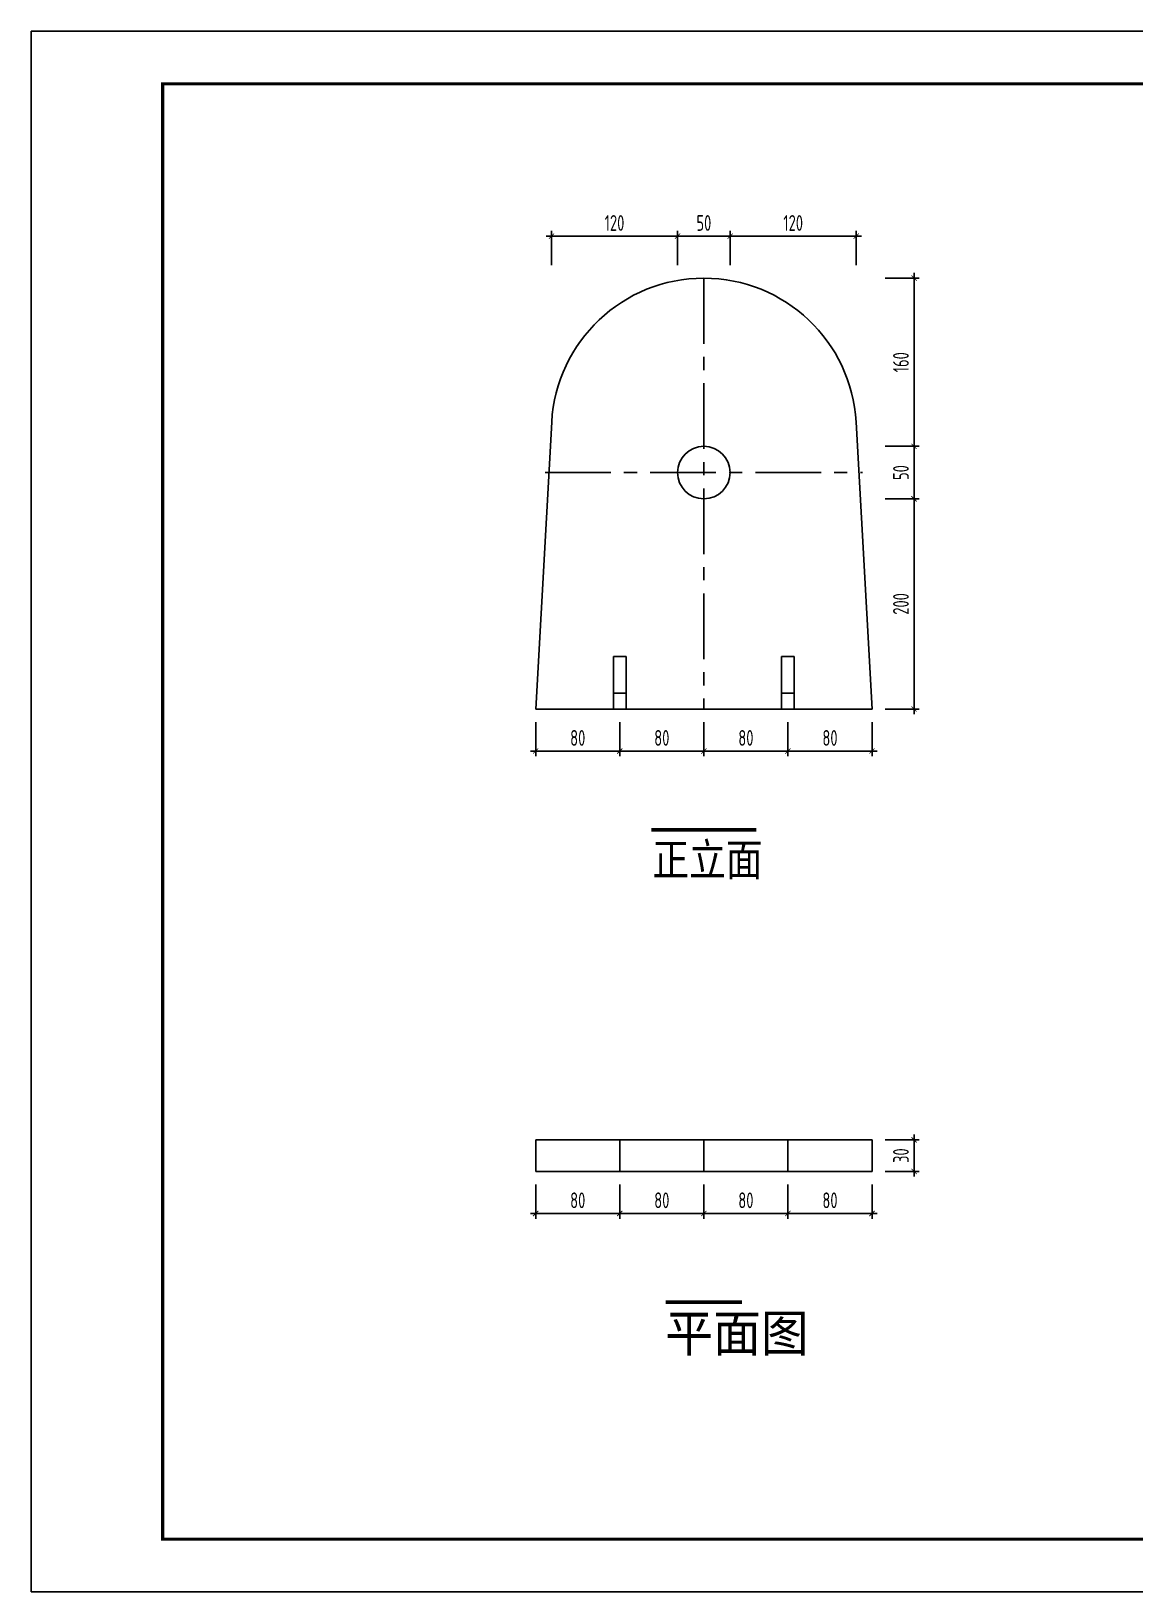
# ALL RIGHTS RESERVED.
# Model space of a CAD drawing. Extents: x -116116 to 163606, y 26244 to 140307.
# Drawn here: x -116116 to -95116, y 26244 to 55944 of the extents above; entities that cross this region are included whole.
import ezdxf
from ezdxf.enums import TextEntityAlignment as Align

# ---------------------------------------------------------------- set-up
doc = ezdxf.new("R2010")
doc.units = 0
doc.header["$LTSCALE"] = 1000
doc.linetypes.add('CENTER', pattern=[2, 1.25, -0.25, 0.25, -0.25])
doc.layers.get('0').update_dxf_attribs({"linetype": 'CONTINUOUS'})
doc.layers.get('Defpoints').update_dxf_attribs({"linetype": 'CONTINUOUS'})
doc.layers.add('1粗实线', color=1, linetype='CONTINUOUS', lineweight=30)
doc.layers.add('HFZT', color=5, linetype='CONTINUOUS', lineweight=15)
doc.styles.add('TSSD_Dimension', font='tssdeng.shx', dxfattribs={"width": 0.7, "bigfont": 'hztxt.shx'})
doc.styles.add('TSSD_NORM', font='tssdeng.shx', dxfattribs={"width": 0.7, "bigfont": 'hztxt.shx'})
doc.dimstyles.new('TSSD_100_100', dxfattribs={"dimtxt": 300, "dimasz": 100, "dimexe": 100, "dimexo": 250, "dimgap": 100, "dimtad": 1, "dimdec": 0, "dimzin": 0, "dimdsep": 46, "dimtxsty": 'TSSD_Dimension', "dimblk": 'ARCHTICK', "dimblk1": 'ARCHTICK', "dimblk2": 'ARCHTICK', "dimcen": 0, "dimdle": 100, "dimclrt": 7, "dimadec": 0, "dimazin": 0, "dimtfac": 1, "dimtdec": 0, "dimtix": 1, "dimtmove": 2, "dimatfit": 3, "dimfxl": 1, "dimtolj": 1, "dimtzin": 0, "dimarcsym": 0})

# ---------------------------------------------------------------- blocks, each defined once
blk = doc.blocks.new('DETK')
at = {"color": 7, "linetype": 'Continuous'}
blk.add_lwpolyline([(0, 0), (0, 29700), (42000, 29700), (42000, 0), (0, 0)], dxfattribs=at)
at = {"layer": '1粗实线', "color": 7, "linetype": 'Continuous', "const_width": 60}
blk.add_lwpolyline([(2500, 1000), (2500, 28700), (41000, 28700), (41000, 1000), (2500, 1000)], dxfattribs=at)
at = {"layer": 'HFZT', "color": 2, "style": 'TSSD_NORM', "width": 0.7}
for tag, height, p in [('比例尺', 250, (40275, 3100)), ('图号', 250, (37501, 1700)), ('日期', 250, (40275, 1700)), ('图名', 400, (31926, 1425))]:
    blk.add_attdef(tag, text='', height=height, dxfattribs=at).set_placement(p, align=Align.MIDDLE)
blk = doc.blocks.new('_ArchTick')
at = {"color": 0, "linetype": 'ByBlock', "const_width": 0.15}
blk.add_lwpolyline([(-0.5, -0.5), (0.5, 0.5)], dxfattribs=at)
blk = doc.blocks.new('*D417')
at = {"color": 0, "lineweight": -2, "transparency": 16777216}
for p, q in [((-106516, 42794), (-106516, 42144)), ((-104916, 42794), (-104916, 42144)), ((-106616, 42244), (-104816, 42244))]:
    blk.add_line(p, q, dxfattribs=at)
at = {"layer": 'Defpoints', "color": 0, "transparency": 16777216}
for p in [(-106516, 43044), (-104916, 43044), (-104916, 42244)]:
    blk.add_point(p, dxfattribs=at)
at = {"color": 0, "lineweight": -2, "transparency": 16777216, "xscale": 100, "yscale": 100, "zscale": 100, "rotation": 180}
blk.add_blockref('_ArchTick', (-106516, 42244), dxfattribs=at)
at = {"color": 0, "lineweight": -2, "transparency": 16777216, "xscale": 100, "yscale": 100, "zscale": 100}
blk.add_blockref('_ArchTick', (-104916, 42244), dxfattribs=at)
at = {"color": 7, "transparency": 16777216, "insert": (-105716, 42494), "char_height": 300, "attachment_point": 5, "style": 'TSSD_Dimension'}
blk.add_mtext('\\A1;80', dxfattribs=at)
blk = doc.blocks.new('*D418')
at = {"color": 0, "lineweight": -2, "transparency": 16777216}
for p, q in [((-104916, 42794), (-104916, 42144)), ((-103316, 42794), (-103316, 42144)), ((-105016, 42244), (-103216, 42244))]:
    blk.add_line(p, q, dxfattribs=at)
at = {"layer": 'Defpoints', "color": 0, "transparency": 16777216}
for p in [(-104916, 43044), (-103316, 43044), (-103316, 42244)]:
    blk.add_point(p, dxfattribs=at)
at = {"color": 0, "lineweight": -2, "transparency": 16777216, "xscale": 100, "yscale": 100, "zscale": 100, "rotation": 180}
blk.add_blockref('_ArchTick', (-104916, 42244), dxfattribs=at)
at = {"color": 0, "lineweight": -2, "transparency": 16777216, "xscale": 100, "yscale": 100, "zscale": 100}
blk.add_blockref('_ArchTick', (-103316, 42244), dxfattribs=at)
at = {"color": 7, "transparency": 16777216, "insert": (-104116, 42494), "char_height": 300, "attachment_point": 5, "style": 'TSSD_Dimension'}
blk.add_mtext('\\A1;80', dxfattribs=at)
blk = doc.blocks.new('*D419')
at = {"color": 0, "lineweight": -2, "transparency": 16777216}
for p, q in [((-103316, 42794), (-103316, 42144)), ((-101716, 42794), (-101716, 42144)), ((-103416, 42244), (-101616, 42244))]:
    blk.add_line(p, q, dxfattribs=at)
at = {"layer": 'Defpoints', "color": 0, "transparency": 16777216}
for p in [(-103316, 43044), (-101716, 43044), (-101716, 42244)]:
    blk.add_point(p, dxfattribs=at)
at = {"color": 0, "lineweight": -2, "transparency": 16777216, "xscale": 100, "yscale": 100, "zscale": 100, "rotation": 180}
blk.add_blockref('_ArchTick', (-103316, 42244), dxfattribs=at)
at = {"color": 0, "lineweight": -2, "transparency": 16777216, "xscale": 100, "yscale": 100, "zscale": 100}
blk.add_blockref('_ArchTick', (-101716, 42244), dxfattribs=at)
at = {"color": 7, "transparency": 16777216, "insert": (-102516, 42494), "char_height": 300, "attachment_point": 5, "style": 'TSSD_Dimension'}
blk.add_mtext('\\A1;80', dxfattribs=at)
blk = doc.blocks.new('*D420')
at = {"color": 0, "lineweight": -2, "transparency": 16777216}
for p, q in [((-101716, 42794), (-101716, 42144)), ((-100116, 42794), (-100116, 42144)), ((-101816, 42244), (-100016, 42244))]:
    blk.add_line(p, q, dxfattribs=at)
at = {"layer": 'Defpoints', "color": 0, "transparency": 16777216}
for p in [(-101716, 43044), (-100116, 43044), (-100116, 42244)]:
    blk.add_point(p, dxfattribs=at)
at = {"color": 0, "lineweight": -2, "transparency": 16777216, "xscale": 100, "yscale": 100, "zscale": 100, "rotation": 180}
blk.add_blockref('_ArchTick', (-101716, 42244), dxfattribs=at)
at = {"color": 0, "lineweight": -2, "transparency": 16777216, "xscale": 100, "yscale": 100, "zscale": 100}
blk.add_blockref('_ArchTick', (-100116, 42244), dxfattribs=at)
at = {"color": 7, "transparency": 16777216, "insert": (-100916, 42494), "char_height": 300, "attachment_point": 5, "style": 'TSSD_Dimension'}
blk.add_mtext('\\A1;80', dxfattribs=at)
blk = doc.blocks.new('*D421')
at = {"color": 0, "lineweight": -2, "transparency": 16777216}
for p, q in [((-99866, 47044), (-99216, 47044)), ((-99316, 42944), (-99316, 47144)), ((-99866, 43044), (-99216, 43044))]:
    blk.add_line(p, q, dxfattribs=at)
at = {"layer": 'Defpoints', "color": 0, "transparency": 16777216}
for p in [(-100116, 47044), (-99316, 47044), (-100116, 43044)]:
    blk.add_point(p, dxfattribs=at)
at = {"color": 0, "lineweight": -2, "transparency": 16777216, "xscale": 100, "yscale": 100, "zscale": 100}
for p, rotation in [((-99316, 47044), 90), ((-99316, 43044), 270)]:
    blk.add_blockref('_ArchTick', p, dxfattribs=dict(at, rotation=rotation))
at = {"color": 7, "transparency": 16777216, "insert": (-99566, 45044), "char_height": 300, "attachment_point": 5, "rotation": 90, "style": 'TSSD_Dimension'}
blk.add_mtext('\\A1;200', dxfattribs=at)
blk = doc.blocks.new('*D422')
at = {"color": 0, "lineweight": -2, "transparency": 16777216}
for p, q in [((-99316, 46944), (-99316, 48144)), ((-99866, 48044), (-99216, 48044)), ((-99866, 47044), (-99216, 47044))]:
    blk.add_line(p, q, dxfattribs=at)
at = {"layer": 'Defpoints', "color": 0, "transparency": 16777216}
for p in [(-100116, 48044), (-99316, 48044), (-100116, 47044)]:
    blk.add_point(p, dxfattribs=at)
at = {"color": 0, "lineweight": -2, "transparency": 16777216, "xscale": 100, "yscale": 100, "zscale": 100}
for p, rotation in [((-99316, 48044), 90), ((-99316, 47044), 270)]:
    blk.add_blockref('_ArchTick', p, dxfattribs=dict(at, rotation=rotation))
at = {"color": 7, "transparency": 16777216, "insert": (-99566, 47544), "char_height": 300, "attachment_point": 5, "rotation": 90, "style": 'TSSD_Dimension'}
blk.add_mtext('\\A1;50', dxfattribs=at)
blk = doc.blocks.new('*D423')
at = {"color": 0, "lineweight": -2, "transparency": 16777216}
for p, q in [((-99866, 51244), (-99216, 51244)), ((-99316, 47944), (-99316, 51344)), ((-99866, 48044), (-99216, 48044))]:
    blk.add_line(p, q, dxfattribs=at)
at = {"layer": 'Defpoints', "color": 0, "transparency": 16777216}
for p in [(-100116, 51244), (-99316, 51244), (-100116, 48044)]:
    blk.add_point(p, dxfattribs=at)
at = {"color": 0, "lineweight": -2, "transparency": 16777216, "xscale": 100, "yscale": 100, "zscale": 100}
for p, rotation in [((-99316, 51244), 90), ((-99316, 48044), 270)]:
    blk.add_blockref('_ArchTick', p, dxfattribs=dict(at, rotation=rotation))
at = {"color": 7, "transparency": 16777216, "insert": (-99566, 49644), "char_height": 300, "attachment_point": 5, "rotation": 90, "style": 'TSSD_Dimension'}
blk.add_mtext('\\A1;160', dxfattribs=at)
blk = doc.blocks.new('*D424')
at = {"color": 0, "lineweight": -2, "transparency": 16777216}
for p, q in [((-106316, 52044), (-103716, 52044)), ((-106216, 51494), (-106216, 52144)), ((-103816, 51494), (-103816, 52144))]:
    blk.add_line(p, q, dxfattribs=at)
at = {"layer": 'Defpoints', "color": 0, "transparency": 16777216}
for p in [(-103816, 52044), (-106216, 51244), (-103816, 51244)]:
    blk.add_point(p, dxfattribs=at)
at = {"color": 0, "lineweight": -2, "transparency": 16777216, "xscale": 100, "yscale": 100, "zscale": 100, "rotation": 180}
blk.add_blockref('_ArchTick', (-106216, 52044), dxfattribs=at)
at = {"color": 0, "lineweight": -2, "transparency": 16777216, "xscale": 100, "yscale": 100, "zscale": 100}
blk.add_blockref('_ArchTick', (-103816, 52044), dxfattribs=at)
at = {"color": 7, "transparency": 16777216, "insert": (-105016, 52294), "char_height": 300, "attachment_point": 5, "style": 'TSSD_Dimension'}
blk.add_mtext('\\A1;120', dxfattribs=at)
blk = doc.blocks.new('*D425')
at = {"color": 0, "lineweight": -2, "transparency": 16777216}
for p, q in [((-103916, 52044), (-102716, 52044)), ((-103816, 51494), (-103816, 52144)), ((-102816, 51494), (-102816, 52144))]:
    blk.add_line(p, q, dxfattribs=at)
at = {"layer": 'Defpoints', "color": 0, "transparency": 16777216}
for p in [(-102816, 52044), (-103816, 51244), (-102816, 51244)]:
    blk.add_point(p, dxfattribs=at)
at = {"color": 0, "lineweight": -2, "transparency": 16777216, "xscale": 100, "yscale": 100, "zscale": 100, "rotation": 180}
blk.add_blockref('_ArchTick', (-103816, 52044), dxfattribs=at)
at = {"color": 0, "lineweight": -2, "transparency": 16777216, "xscale": 100, "yscale": 100, "zscale": 100}
blk.add_blockref('_ArchTick', (-102816, 52044), dxfattribs=at)
at = {"color": 7, "transparency": 16777216, "insert": (-103316, 52294), "char_height": 300, "attachment_point": 5, "style": 'TSSD_Dimension'}
blk.add_mtext('\\A1;50', dxfattribs=at)
blk = doc.blocks.new('*D426')
at = {"color": 0, "lineweight": -2, "transparency": 16777216}
for p, q in [((-102916, 52044), (-100316, 52044)), ((-102816, 51494), (-102816, 52144)), ((-100416, 51494), (-100416, 52144))]:
    blk.add_line(p, q, dxfattribs=at)
at = {"layer": 'Defpoints', "color": 0, "transparency": 16777216}
for p in [(-100416, 52044), (-102816, 51244), (-100416, 51244)]:
    blk.add_point(p, dxfattribs=at)
at = {"color": 0, "lineweight": -2, "transparency": 16777216, "xscale": 100, "yscale": 100, "zscale": 100, "rotation": 180}
blk.add_blockref('_ArchTick', (-102816, 52044), dxfattribs=at)
at = {"color": 0, "lineweight": -2, "transparency": 16777216, "xscale": 100, "yscale": 100, "zscale": 100}
blk.add_blockref('_ArchTick', (-100416, 52044), dxfattribs=at)
at = {"color": 7, "transparency": 16777216, "insert": (-101616, 52294), "char_height": 300, "attachment_point": 5, "style": 'TSSD_Dimension'}
blk.add_mtext('\\A1;120', dxfattribs=at)
blk = doc.blocks.new('*D431')
at = {"color": 0, "lineweight": -2, "transparency": 16777216}
for p, q in [((-106516, 33994), (-106516, 33344)), ((-104916, 33994), (-104916, 33344)), ((-106616, 33444), (-104816, 33444))]:
    blk.add_line(p, q, dxfattribs=at)
at = {"layer": 'Defpoints', "color": 0, "transparency": 16777216}
for p in [(-106516, 34244), (-104916, 34244), (-104916, 33444)]:
    blk.add_point(p, dxfattribs=at)
at = {"color": 0, "lineweight": -2, "transparency": 16777216, "xscale": 100, "yscale": 100, "zscale": 100, "rotation": 180}
blk.add_blockref('_ArchTick', (-106516, 33444), dxfattribs=at)
at = {"color": 0, "lineweight": -2, "transparency": 16777216, "xscale": 100, "yscale": 100, "zscale": 100}
blk.add_blockref('_ArchTick', (-104916, 33444), dxfattribs=at)
at = {"color": 7, "transparency": 16777216, "insert": (-105716, 33694), "char_height": 300, "attachment_point": 5, "style": 'TSSD_Dimension'}
blk.add_mtext('\\A1;80', dxfattribs=at)
blk = doc.blocks.new('*D432')
at = {"color": 0, "lineweight": -2, "transparency": 16777216}
for p, q in [((-104916, 33994), (-104916, 33344)), ((-103316, 33994), (-103316, 33344)), ((-105016, 33444), (-103216, 33444))]:
    blk.add_line(p, q, dxfattribs=at)
at = {"layer": 'Defpoints', "color": 0, "transparency": 16777216}
for p in [(-104916, 34244), (-103316, 34244), (-103316, 33444)]:
    blk.add_point(p, dxfattribs=at)
at = {"color": 0, "lineweight": -2, "transparency": 16777216, "xscale": 100, "yscale": 100, "zscale": 100, "rotation": 180}
blk.add_blockref('_ArchTick', (-104916, 33444), dxfattribs=at)
at = {"color": 0, "lineweight": -2, "transparency": 16777216, "xscale": 100, "yscale": 100, "zscale": 100}
blk.add_blockref('_ArchTick', (-103316, 33444), dxfattribs=at)
at = {"color": 7, "transparency": 16777216, "insert": (-104116, 33694), "char_height": 300, "attachment_point": 5, "style": 'TSSD_Dimension'}
blk.add_mtext('\\A1;80', dxfattribs=at)
blk = doc.blocks.new('*D433')
at = {"color": 0, "lineweight": -2, "transparency": 16777216}
for p, q in [((-103316, 33994), (-103316, 33344)), ((-101716, 33994), (-101716, 33344)), ((-103416, 33444), (-101616, 33444))]:
    blk.add_line(p, q, dxfattribs=at)
at = {"layer": 'Defpoints', "color": 0, "transparency": 16777216}
for p in [(-103316, 34244), (-101716, 34244), (-101716, 33444)]:
    blk.add_point(p, dxfattribs=at)
at = {"color": 0, "lineweight": -2, "transparency": 16777216, "xscale": 100, "yscale": 100, "zscale": 100, "rotation": 180}
blk.add_blockref('_ArchTick', (-103316, 33444), dxfattribs=at)
at = {"color": 0, "lineweight": -2, "transparency": 16777216, "xscale": 100, "yscale": 100, "zscale": 100}
blk.add_blockref('_ArchTick', (-101716, 33444), dxfattribs=at)
at = {"color": 7, "transparency": 16777216, "insert": (-102516, 33694), "char_height": 300, "attachment_point": 5, "style": 'TSSD_Dimension'}
blk.add_mtext('\\A1;80', dxfattribs=at)
blk = doc.blocks.new('*D434')
at = {"color": 0, "lineweight": -2, "transparency": 16777216}
for p, q in [((-101716, 33994), (-101716, 33344)), ((-100116, 33994), (-100116, 33344)), ((-101816, 33444), (-100016, 33444))]:
    blk.add_line(p, q, dxfattribs=at)
at = {"layer": 'Defpoints', "color": 0, "transparency": 16777216}
for p in [(-101716, 34244), (-100116, 34244), (-100116, 33444)]:
    blk.add_point(p, dxfattribs=at)
at = {"color": 0, "lineweight": -2, "transparency": 16777216, "xscale": 100, "yscale": 100, "zscale": 100, "rotation": 180}
blk.add_blockref('_ArchTick', (-101716, 33444), dxfattribs=at)
at = {"color": 0, "lineweight": -2, "transparency": 16777216, "xscale": 100, "yscale": 100, "zscale": 100}
blk.add_blockref('_ArchTick', (-100116, 33444), dxfattribs=at)
at = {"color": 7, "transparency": 16777216, "insert": (-100916, 33694), "char_height": 300, "attachment_point": 5, "style": 'TSSD_Dimension'}
blk.add_mtext('\\A1;80', dxfattribs=at)
blk = doc.blocks.new('*D435')
at = {"color": 0, "lineweight": -2, "transparency": 16777216}
for p, q in [((-99866, 34844), (-99216, 34844)), ((-99316, 34144), (-99316, 34944)), ((-99866, 34244), (-99216, 34244))]:
    blk.add_line(p, q, dxfattribs=at)
at = {"layer": 'Defpoints', "color": 0, "transparency": 16777216}
for p in [(-100116, 34844), (-99316, 34844), (-100116, 34244)]:
    blk.add_point(p, dxfattribs=at)
at = {"color": 0, "lineweight": -2, "transparency": 16777216, "xscale": 100, "yscale": 100, "zscale": 100}
for p, rotation in [((-99316, 34844), 90), ((-99316, 34244), 270)]:
    blk.add_blockref('_ArchTick', p, dxfattribs=dict(at, rotation=rotation))
at = {"color": 7, "transparency": 16777216, "insert": (-99566, 34544), "char_height": 300, "attachment_point": 5, "rotation": 90, "style": 'TSSD_Dimension'}
blk.add_mtext('\\A1;30', dxfattribs=at)

msp = doc.modelspace()

# ---------------------------------------------------------------- linework, layer by layer
at = {"linetype": 'CENTER'}
for p, q in [((-103315.76821, 51243.56915), (-103315.76821, 43043.56915)), ((-106335.76821, 47543.56915), (-100295.76821, 47543.56915))]:
    msp.add_line(p, q, dxfattribs=at)
for p, q in [((-106515.76821, 43043.56915), (-106211.27135, 48505.00501)), ((-100115.76821, 43043.56915), (-100420.26506, 48505.00501)), ((-105035.76821, 43043.56915), (-105035.76821, 44043.56915)), ((-105035.76821, 44043.56915), (-104795.76821, 44043.56915)), ((-104795.76821, 43043.56915), (-104795.76821, 44043.56915)), ((-101835.76821, 43043.56915), (-101835.76821, 44043.56915)), ((-101835.76821, 44043.56915), (-101595.76821, 44043.56915)), ((-101595.76821, 43043.56915), (-101595.76821, 44043.56915)), ((-105035.76821, 43343.56915), (-104795.76821, 43343.56915)), ((-101835.76821, 43343.56915), (-101595.76821, 43343.56915)), ((-106515.76821, 43043.56915), (-100115.76821, 43043.56915)), ((-106515.76821, 34843.56915), (-100115.76821, 34843.56915)), ((-106515.76821, 34243.56915), (-106515.76821, 34843.56915)), ((-104915.76821, 34243.56915), (-104915.76821, 34843.56915)), ((-103315.76821, 34243.56915), (-103315.76821, 34843.56915)), ((-101715.76821, 34243.56915), (-101715.76821, 34843.56915)), ((-100115.76821, 34243.56915), (-100115.76821, 34843.56915)), ((-106515.76821, 34243.56915), (-100115.76821, 34243.56915))]:
    msp.add_line(p, q)
at = {"color": 3}
for points in [[(-104315.76821, 40743.56915, 70, 70, 0), (-102315.76821, 40743.56915, 0, 0, 0)], [(-104040.76821, 31754.56915, 70, 70, 0), (-102590.76821, 31754.56915, 0, 0, 0)]]:
    msp.add_lwpolyline(points, format="xyseb", dxfattribs=at)
msp.add_circle((-103315.76821, 47543.56915), 500)
msp.add_arc((-103315.76821, 48343.56915), 2900, 3.191164621, 176.808835379)

# ---------------------------------------------------------------- block references
msp.add_blockref('DETK', (-116115.76821, 26243.56915))

# ---------------------------------------------------------------- texts
at = {"style": 'TSSD_NORM'}
msp.add_text('正立面', height=700, dxfattribs=at).set_placement((-104297.76821, 39803.56915))
msp.add_text('平面图', height=700).set_placement((-104050.76821, 30814.56915))

# ---------------------------------------------------------------- dimensions: what is measured, and where the dimension line sits
for p1, p2, distance, text, picture, middle in [((-106215.76821, 51243.56915), (-103815.76821, 51243.56915), 800, '120', '*D424', (-105015.76821, 52293.56915)), ((-103815.76821, 51243.56915), (-102815.76821, 51243.56915), 800, '50', '*D425', (-103315.76821, 52293.56915)), ((-102815.76821, 51243.56915), (-100415.76821, 51243.56915), 800, '120', '*D426', (-101615.76821, 52293.56915)), ((-100115.76821, 48043.56915), (-100115.76821, 51243.56915), -800, '160', '*D423', (-99565.76821, 49643.56915)), ((-100115.76821, 47043.56915), (-100115.76821, 48043.56915), -800, '50', '*D422', (-99565.76821, 47543.56915)), ((-100115.76821, 43043.56915), (-100115.76821, 47043.56915), -800, '200', '*D421', (-99565.76821, 45043.56915)), ((-106515.76821, 43043.56915), (-104915.76821, 43043.56915), -800, '80', '*D417', (-105715.76821, 42493.56915)), ((-104915.76821, 43043.56915), (-103315.76821, 43043.56915), -800, '80', '*D418', (-104115.76821, 42493.56915)), ((-103315.76821, 43043.56915), (-101715.76821, 43043.56915), -800, '80', '*D419', (-102515.76821, 42493.56915)), ((-101715.76821, 43043.56915), (-100115.76821, 43043.56915), -800, '80', '*D420', (-100915.76821, 42493.56915)), ((-100115.76821, 34243.56915), (-100115.76821, 34843.56915), -800, '30', '*D435', (-99565.76821, 34543.56915)), ((-106515.76821, 34243.56915), (-104915.76821, 34243.56915), -800, '80', '*D431', (-105715.76821, 33693.56915)), ((-104915.76821, 34243.56915), (-103315.76821, 34243.56915), -800, '80', '*D432', (-104115.76821, 33693.56915)), ((-103315.76821, 34243.56915), (-101715.76821, 34243.56915), -800, '80', '*D433', (-102515.76821, 33693.56915)), ((-101715.76821, 34243.56915), (-100115.76821, 34243.56915), -800, '80', '*D434', (-100915.76821, 33693.56915))]:
    dim = msp.add_aligned_dim(p1=p1, p2=p2, distance=distance, text=text, dimstyle='TSSD_100_100')
    dim.commit()
    dim.dimension.update_dxf_attribs({"geometry": picture, "text_midpoint": middle})

doc.saveas('drawing.dxf')
